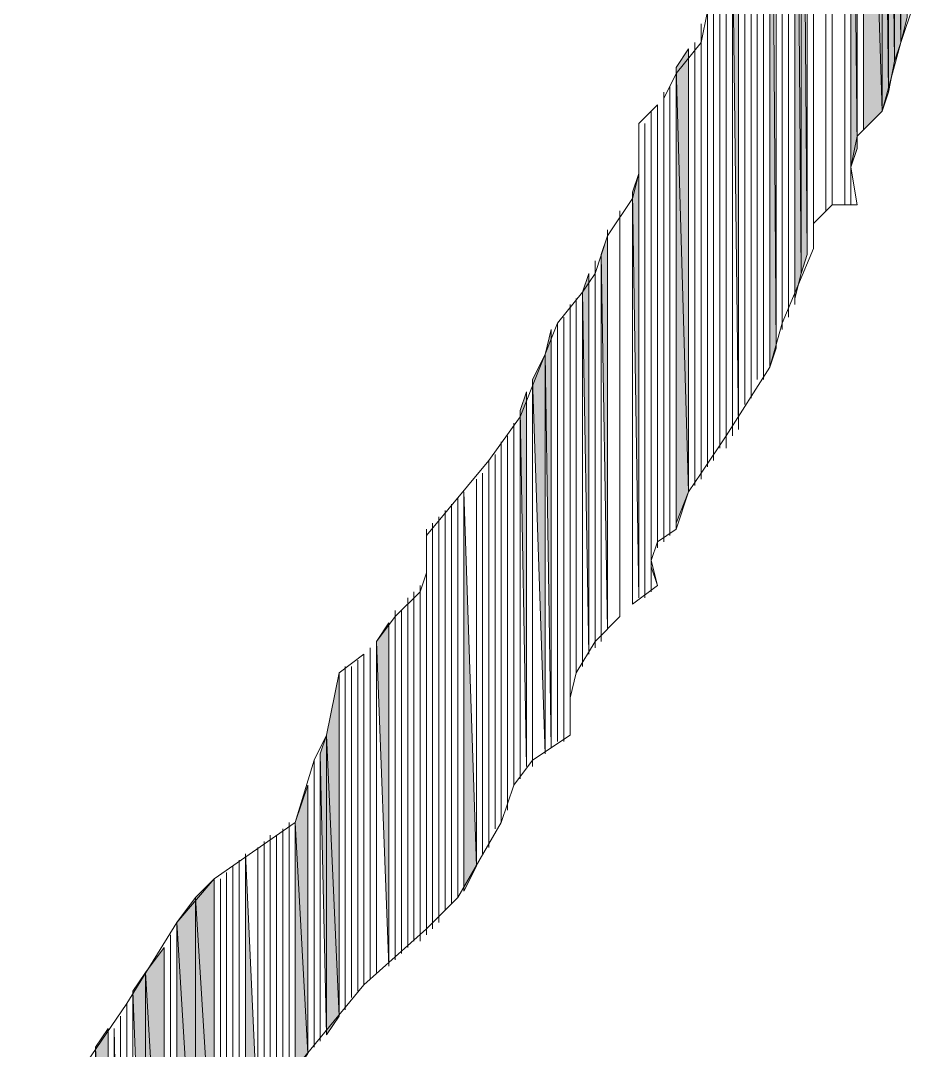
# Model space of a CAD drawing. Header units: millimetres. Extents: x -30643 to 86172, y -19411 to 63186.
# Drawn here: x 82667.3 to 82768, y -1680.4 to -1564.3 of the extents above; entities that cross this region are included whole.
import ezdxf

# ---------------------------------------------------------------- set-up
doc = ezdxf.new("R2010")
doc.units = ezdxf.units.MM

msp = doc.modelspace()

# ---------------------------------------------------------------- hatches: boundary and pattern name
h = msp.add_hatch(color=0)
h.dxf.hatch_style = 2
h.paths.add_polyline_path([(82751.78, -1603.37), (82752.48, -1601.26), (82751.78, -1501.33)])
h = msp.add_hatch(color=0)
h.dxf.hatch_style = 2
h.paths.add_polyline_path([(82754.59, -1595.63), (82755.3, -1592.81), (82754.59, -1504.15)])
h = msp.add_hatch(color=0)
h.dxf.hatch_style = 2
h.paths.add_polyline_path([(82755.3, -1592.81), (82756, -1590.7), (82755.3, -1504.85)])
h = msp.add_hatch(color=0)
h.dxf.hatch_style = 2
h.paths.add_polyline_path([(82756.7, -1590), (82756.7, -1587.18), (82756.7, -1505.55)])
h = msp.add_hatch(color=0)
h.dxf.hatch_style = 2
h.paths.add_polyline_path([(82760.93, -1580.85), (82761.63, -1578.74), (82760.93, -1507.67)])
h = msp.add_hatch(color=0)
h.dxf.hatch_style = 2
h.paths.add_polyline_path([(82762.33, -1576.63), (82764.45, -1574.52), (82762.33, -1508.37)])
h = msp.add_hatch(color=0)
h.dxf.hatch_style = 2
h.paths.add_polyline_path([(82764.45, -1574.52), (82764.45, -1510.48), (82762.33, -1508.37)])
h = msp.add_hatch(color=0)
h.dxf.hatch_style = 2
h.paths.add_polyline_path([(82764.45, -1574.52), (82765.15, -1572.4), (82764.45, -1510.48)])
h = msp.add_hatch(color=0)
h.dxf.hatch_style = 2
h.paths.add_polyline_path([(82765.15, -1572.4), (82765.85, -1568.89), (82765.15, -1511.18)])
h = msp.add_hatch(color=0)
h.dxf.hatch_style = 2
h.paths.add_polyline_path([(82765.85, -1568.89), (82766.56, -1566.77), (82765.85, -1511.89)])
h = msp.add_hatch(color=0)
h.dxf.hatch_style = 2
h.paths.add_polyline_path([(82766.56, -1566.77), (82767.26, -1563.96), (82766.56, -1512.59)])
h = msp.add_hatch(color=0)
h.dxf.hatch_style = 2
h.paths.add_polyline_path([(82748.26, -1609), (82748.26, -1548.48), (82748.26, -1551.29)])
h = msp.add_hatch(color=0)
h.dxf.hatch_style = 2
h.paths.add_polyline_path([(82748.26, -1610.4), (82748.26, -1552), (82747.56, -1554.11)])
h = msp.add_hatch(color=0)
h.dxf.hatch_style = 2
h.paths.add_polyline_path([(82742.63, -1617.44), (82742.63, -1567.48), (82741.22, -1569.59)])
h = msp.add_hatch(color=0)
h.dxf.hatch_style = 2
h.paths.add_polyline_path([(82741.22, -1620.96), (82742.63, -1617.44), (82741.22, -1569.59)])
h = msp.add_hatch(color=0)
h.dxf.hatch_style = 2
h.paths.add_polyline_path([(82737, -1629.4), (82737, -1577.33), (82737, -1581.55)])
h = msp.add_hatch(color=0)
h.dxf.hatch_style = 2
h.paths.add_polyline_path([(82737, -1629.4), (82737, -1581.55), (82736.3, -1583.66)])
h = msp.add_hatch(color=0)
h.dxf.hatch_style = 2
h.paths.add_polyline_path([(82733.48, -1632.92), (82733.48, -1588.59), (82732.78, -1590.7)])
h = msp.add_hatch(color=0)
h.dxf.hatch_style = 2
h.paths.add_polyline_path([(82731.37, -1635.74), (82731.37, -1592.81), (82730.67, -1594.92)])
h = msp.add_hatch(color=0)
h.dxf.hatch_style = 2
h.paths.add_polyline_path([(82727.15, -1646.29), (82727.15, -1599.14), (82726.45, -1601.96)])
h = msp.add_hatch(color=0)
h.dxf.hatch_style = 2
h.paths.add_polyline_path([(82726.45, -1646.99), (82726.45, -1601.96), (82725.04, -1604.77)])
h = msp.add_hatch(color=0)
h.dxf.hatch_style = 2
h.paths.add_polyline_path([(82724.34, -1648.4), (82724.34, -1606.18), (82723.63, -1608.29)])
h = msp.add_hatch(color=0)
h.dxf.hatch_style = 2
h.paths.add_polyline_path([(82717.3, -1662.48), (82718.71, -1659.66), (82717.3, -1617.44)])
h = msp.add_hatch(color=0)
h.dxf.hatch_style = 2
h.paths.add_polyline_path([(82708.85, -1670.92), (82708.85, -1632.22), (82707.45, -1634.33)])
h = msp.add_hatch(color=0)
h.dxf.hatch_style = 2
h.paths.add_polyline_path([(82703.23, -1676.55), (82703.23, -1637.85), (82701.82, -1644.88)])
h = msp.add_hatch(color=0)
h.dxf.hatch_style = 2
h.paths.add_polyline_path([(82701.82, -1678.66), (82701.82, -1644.88), (82701.11, -1646.99)])
h = msp.add_hatch(color=0)
h.dxf.hatch_style = 2
h.paths.add_polyline_path([(82701.82, -1678.66), (82703.23, -1676.55), (82701.82, -1644.88)])
h = msp.add_hatch(color=0)
h.dxf.hatch_style = 2
h.paths.add_polyline_path([(82699.71, -1680.77), (82699.71, -1650.51), (82698.3, -1654.73)])
h = msp.add_hatch(color=0)
h.dxf.hatch_style = 2
h.paths.add_polyline_path([(82698.3, -1682.88), (82699.71, -1680.77), (82698.3, -1654.73)])
h = msp.add_hatch(color=0)
h.dxf.hatch_style = 2
h.paths.add_polyline_path([(82692.67, -1690.62), (82694.08, -1688.51), (82692.67, -1658.25)])
h = msp.add_hatch(color=0)
h.dxf.hatch_style = 2
h.paths.add_polyline_path([(82689.15, -1696.96), (82689.15, -1661.07), (82687.04, -1663.18)])
h = msp.add_hatch(color=0)
h.dxf.hatch_style = 2
h.paths.add_polyline_path([(82687.04, -1700.47), (82687.04, -1663.18), (82684.93, -1665.99)])
h = msp.add_hatch(color=0)
h.dxf.hatch_style = 2
h.paths.add_polyline_path([(82687.04, -1700.47), (82689.15, -1696.96), (82687.04, -1663.18)])
h = msp.add_hatch(color=0)
h.dxf.hatch_style = 2
h.paths.add_polyline_path([(82684.93, -1703.99), (82687.04, -1700.47), (82684.93, -1665.99)])
h = msp.add_hatch(color=0)
h.dxf.hatch_style = 2
h.paths.add_polyline_path([(82683.52, -1707.51), (82683.52, -1668.81), (82681.41, -1671.62)])
h = msp.add_hatch(color=0)
h.dxf.hatch_style = 2
h.paths.add_polyline_path([(82681.41, -1710.33), (82681.41, -1671.62), (82680, -1673.73)])
h = msp.add_hatch(color=0)
h.dxf.hatch_style = 2
h.paths.add_polyline_path([(82681.41, -1710.33), (82683.52, -1707.51), (82681.41, -1671.62)])
h = msp.add_hatch(color=0)
h.dxf.hatch_style = 2
h.paths.add_polyline_path([(82677.19, -1716.66), (82677.19, -1677.96), (82675.78, -1680.07)])
h = msp.add_hatch(color=0)
h.dxf.hatch_style = 2
h.paths.add_polyline_path([(82677.89, -1716.66), (82678.6, -1714.55), (82677.89, -1677.96)])
h = msp.add_hatch(color=0)
h.dxf.hatch_style = 2
h.paths.add_polyline_path([(82675.78, -1719.47), (82677.19, -1716.66), (82675.78, -1680.07)])

# ---------------------------------------------------------------- linework, layer by layer
at = {"color": 0, "lineweight": 0}
for points in [[(82751.08, -1604.77), (82751.08, -1500.63)], [(82751.78, -1603.37), (82751.78, -1501.33)], [(82751.78, -1603.37), (82752.48, -1601.26), (82751.78, -1501.33)], [(82752.48, -1601.26), (82752.48, -1502.04)], [(82752.48, -1601.26), (82752.48, -1502.04)], [(82752.48, -1600.55), (82752.48, -1502.74)], [(82752.48, -1600.55), (82752.48, -1502.74)], [(82753.19, -1599.14), (82753.19, -1503.44)], [(82753.19, -1599.14), (82753.19, -1503.44)], [(82753.19, -1598.44), (82753.19, -1503.44)], [(82753.19, -1598.44), (82753.19, -1503.44)], [(82753.19, -1598.44), (82753.19, -1503.44)], [(82753.19, -1598.44), (82753.19, -1503.44)], [(82753.19, -1598.44), (82753.19, -1503.44)], [(82753.19, -1598.44), (82753.19, -1503.44)], [(82753.89, -1597.74), (82753.89, -1503.44)], [(82753.89, -1597.74), (82753.89, -1503.44)], [(82753.89, -1597.03), (82753.89, -1504.15)], [(82753.89, -1597.03), (82753.89, -1504.15)], [(82754.59, -1596.33), (82754.59, -1504.15)], [(82754.59, -1596.33), (82754.59, -1504.15)], [(82754.59, -1595.63), (82754.59, -1504.15)], [(82754.59, -1595.63), (82754.59, -1504.15)], [(82754.59, -1595.63), (82754.59, -1504.15)], [(82754.59, -1595.63), (82755.3, -1592.81), (82754.59, -1504.15)], [(82755.3, -1592.81), (82755.3, -1504.85)], [(82755.3, -1592.81), (82756, -1590.7), (82755.3, -1504.85)], [(82756, -1590.7), (82756, -1505.55)], [(82756, -1590.7), (82756, -1505.55)], [(82756.7, -1590), (82756.7, -1505.55)], [(82756.7, -1590), (82756.7, -1505.55)], [(82756.7, -1590), (82756.7, -1505.55)], [(82756.7, -1590), (82756.7, -1587.18), (82756.7, -1505.55)], [(82756.7, -1587.18), (82756.7, -1506.26)], [(82756.7, -1587.18), (82756.7, -1506.26)], [(82758.11, -1585.77), (82758.11, -1506.96)], [(82758.11, -1585.77), (82758.11, -1506.96)], [(82758.11, -1585.77), (82758.11, -1506.96)], [(82758.11, -1585.77), (82758.11, -1506.96)], [(82758.82, -1585.07), (82758.82, -1506.96)], [(82758.82, -1585.07), (82758.82, -1506.96)], [(82758.82, -1585.07), (82758.82, -1506.96)], [(82758.82, -1585.07), (82758.82, -1506.96)], [(82760.22, -1585.07), (82760.22, -1507.67)], [(82760.22, -1585.07), (82760.22, -1507.67)], [(82760.93, -1585.07), (82760.93, -1507.67)], [(82760.93, -1580.85), (82761.63, -1578.74), (82760.93, -1507.67)], [(82761.63, -1578.74), (82761.63, -1508.37)], [(82761.63, -1578.74), (82761.63, -1508.37)], [(82761.63, -1577.33), (82761.63, -1508.37)], [(82761.63, -1577.33), (82761.63, -1508.37)], [(82762.33, -1576.63), (82762.33, -1508.37)], [(82762.33, -1576.63), (82764.45, -1574.52), (82762.33, -1508.37)], [(82764.45, -1574.52), (82764.45, -1510.48), (82762.33, -1508.37)], [(82764.45, -1574.52), (82764.45, -1510.48)], [(82764.45, -1574.52), (82764.45, -1510.48)], [(82764.45, -1574.52), (82765.15, -1572.4), (82764.45, -1510.48)], [(82765.15, -1572.4), (82765.15, -1511.18)], [(82765.15, -1572.4), (82765.85, -1568.89), (82765.15, -1511.18)], [(82765.85, -1568.89), (82765.85, -1511.89)], [(82765.85, -1568.89), (82766.56, -1566.77), (82765.85, -1511.89)], [(82766.56, -1566.77), (82766.56, -1512.59)], [(82766.56, -1566.77), (82767.26, -1563.96), (82766.56, -1512.59)], [(82751.08, -1604.77), (82751.08, -1543.55)], [(82751.08, -1604.77), (82751.08, -1543.55)], [(82751.08, -1604.77), (82751.08, -1543.55)], [(82750.37, -1604.77), (82750.37, -1544.26)], [(82750.37, -1604.77), (82750.37, -1544.26)], [(82750.37, -1604.77), (82750.37, -1544.26)], [(82750.37, -1604.77), (82750.37, -1544.26)], [(82749.67, -1606.18), (82749.67, -1545.66)], [(82749.67, -1606.18), (82749.67, -1545.66)], [(82749.67, -1606.88), (82749.67, -1546.37)], [(82749.67, -1606.88), (82749.67, -1546.37)], [(82748.26, -1609), (82748.26, -1548.48), (82748.26, -1551.29)], [(82748.26, -1609), (82748.26, -1548.48)], [(82748.26, -1609), (82748.26, -1548.48)], [(82748.26, -1609), (82748.26, -1548.48)], [(82748.96, -1607.59), (82748.96, -1547.78)], [(82748.96, -1607.59), (82748.96, -1547.78)], [(82748.96, -1607.59), (82748.96, -1547.78)], [(82748.96, -1607.59), (82748.96, -1547.78)], [(82748.26, -1610.4), (82748.26, -1552), (82747.56, -1554.11)], [(82748.26, -1609.7), (82748.26, -1551.29)], [(82748.26, -1609.7), (82748.26, -1551.29)], [(82748.26, -1610.4), (82748.26, -1552)], [(82747.56, -1611.11), (82747.56, -1554.11)], [(82747.56, -1611.11), (82747.56, -1554.11)], [(82746.85, -1611.11), (82746.85, -1554.81)], [(82746.85, -1611.11), (82746.85, -1554.81)], [(82746.85, -1611.81), (82746.85, -1555.52)], [(82746.85, -1611.81), (82746.85, -1555.52)], [(82747.56, -1611.11), (82747.56, -1554.81)], [(82747.56, -1611.11), (82747.56, -1554.81)], [(82747.56, -1611.11), (82747.56, -1554.81)], [(82747.56, -1611.11), (82747.56, -1554.81)], [(82746.15, -1612.51), (82746.15, -1556.92)], [(82746.15, -1612.51), (82746.15, -1556.92)], [(82746.85, -1612.51), (82746.85, -1556.22)], [(82746.85, -1612.51), (82746.85, -1556.22)], [(82746.85, -1611.81), (82746.85, -1556.22)], [(82746.85, -1611.81), (82746.85, -1556.22)], [(82745.45, -1613.92), (82745.45, -1557.63)], [(82745.45, -1613.92), (82745.45, -1557.63)], [(82744.74, -1614.63), (82744.74, -1558.33)], [(82744.74, -1613.92), (82744.74, -1558.33)], [(82744.74, -1613.92), (82744.74, -1558.33)], [(82744.74, -1613.92), (82744.74, -1558.33)], [(82744.74, -1613.92), (82744.74, -1558.33)], [(82744.74, -1614.63), (82744.74, -1563.26)], [(82744.04, -1615.33), (82744.04, -1564.66)], [(82744.04, -1615.33), (82744.04, -1564.66)], [(82744.04, -1615.33), (82744.04, -1564.66)], [(82744.04, -1615.33), (82744.04, -1564.66)], [(82744.04, -1615.33), (82744.04, -1565.37)], [(82744.04, -1615.33), (82744.04, -1565.37)], [(82744.04, -1615.33), (82744.04, -1565.37)], [(82744.04, -1615.33), (82744.04, -1565.37)], [(82743.33, -1616.03), (82743.33, -1566.77)], [(82743.33, -1616.03), (82743.33, -1566.77)], [(82744.04, -1616.03), (82744.04, -1566.77)], [(82744.04, -1616.03), (82744.04, -1566.77)], [(82744.04, -1616.03), (82744.04, -1566.77)], [(82744.04, -1616.03), (82744.04, -1566.77)], [(82744.04, -1616.03), (82744.04, -1566.77)], [(82744.04, -1616.03), (82744.04, -1566.77)], [(82742.63, -1617.44), (82742.63, -1567.48), (82741.22, -1569.59)], [(82742.63, -1617.44), (82742.63, -1567.48)], [(82743.33, -1616.74), (82743.33, -1567.48)], [(82743.33, -1616.74), (82743.33, -1567.48)], [(82741.22, -1621.66), (82741.22, -1569.59)], [(82741.22, -1621.66), (82741.22, -1569.59)], [(82741.22, -1621.66), (82741.22, -1569.59)], [(82741.22, -1621.66), (82741.22, -1569.59)], [(82741.22, -1620.96), (82741.22, -1569.59)], [(82741.22, -1620.96), (82742.63, -1617.44), (82741.22, -1569.59)], [(82741.22, -1621.66), (82741.22, -1570.29)], [(82741.22, -1621.66), (82741.22, -1570.29)], [(82741.22, -1621.66), (82741.22, -1570.29)], [(82741.22, -1621.66), (82741.22, -1570.29)], [(82741.22, -1621.66), (82741.22, -1570.29)], [(82741.22, -1621.66), (82741.22, -1570.29)], [(82740.52, -1622.37), (82740.52, -1571.7)], [(82740.52, -1622.37), (82740.52, -1571.7)], [(82739.82, -1622.37), (82739.82, -1572.4)], [(82739.82, -1622.37), (82739.82, -1572.4)], [(82739.82, -1623.07), (82739.82, -1573.11)], [(82739.82, -1623.07), (82739.82, -1573.11)], [(82739.11, -1623.77), (82739.11, -1573.81)], [(82739.11, -1623.77), (82739.11, -1573.81)], [(82739.11, -1623.07), (82739.11, -1573.81)], [(82739.11, -1623.07), (82739.11, -1573.81)], [(82739.11, -1623.07), (82739.11, -1573.81)], [(82739.11, -1623.07), (82739.11, -1573.81)], [(82739.11, -1623.07), (82739.11, -1573.81)], [(82739.11, -1623.07), (82739.11, -1573.81)], [(82738.41, -1628.7), (82738.41, -1574.52)], [(82738.41, -1625.18), (82738.41, -1574.52)], [(82738.41, -1625.18), (82738.41, -1574.52)], [(82738.41, -1625.18), (82738.41, -1574.52)], [(82737, -1629.4), (82737, -1575.92)], [(82737, -1629.4), (82737, -1575.92)], [(82737, -1629.4), (82737, -1575.92)], [(82737, -1629.4), (82737, -1575.92)], [(82737.71, -1629.4), (82737.71, -1575.92)], [(82737.71, -1629.4), (82737.71, -1575.92)], [(82737, -1629.4), (82737, -1577.33), (82737, -1581.55)], [(82737, -1629.4), (82737, -1577.33)], [(82760.93, -1585.07), (82760.93, -1580.85)], [(82737, -1629.4), (82737, -1581.55), (82736.3, -1583.66)], [(82737, -1629.4), (82737, -1581.55)], [(82737, -1629.4), (82737, -1581.55)], [(82737, -1629.4), (82737, -1581.55)], [(82736.3, -1630.11), (82736.3, -1583.66)], [(82736.3, -1630.11), (82736.3, -1583.66)], [(82736.3, -1630.11), (82736.3, -1584.37)], [(82736.3, -1630.11), (82736.3, -1584.37)], [(82734.89, -1631.51), (82734.89, -1585.77)], [(82734.89, -1631.51), (82734.89, -1585.77)], [(82734.89, -1631.51), (82734.89, -1586.48)], [(82734.89, -1631.51), (82734.89, -1586.48)], [(82733.48, -1632.92), (82733.48, -1587.89)], [(82733.48, -1632.92), (82733.48, -1587.89)], [(82733.48, -1632.92), (82733.48, -1588.59), (82732.78, -1590.7)], [(82733.48, -1632.92), (82733.48, -1588.59)], [(82732.08, -1635.03), (82732.08, -1591.4)], [(82732.08, -1635.03), (82732.08, -1591.4)], [(82732.08, -1634.33), (82732.08, -1591.4)], [(82732.08, -1634.33), (82732.08, -1591.4)], [(82732.78, -1634.33), (82732.78, -1590.7)], [(82732.78, -1634.33), (82732.78, -1590.7)], [(82732.78, -1634.33), (82732.78, -1590.7)], [(82732.78, -1634.33), (82732.78, -1590.7)], [(82731.37, -1635.74), (82731.37, -1592.81), (82730.67, -1594.92)], [(82731.37, -1635.74), (82731.37, -1592.81)], [(82732.08, -1635.03), (82732.08, -1592.81)], [(82732.08, -1635.03), (82732.08, -1592.81)], [(82730.67, -1637.14), (82730.67, -1594.92)], [(82730.67, -1637.14), (82730.67, -1594.92)], [(82730.67, -1637.14), (82730.67, -1594.92)], [(82730.67, -1637.14), (82730.67, -1594.92)], [(82730.67, -1637.14), (82730.67, -1594.92)], [(82730.67, -1637.14), (82730.67, -1594.92)], [(82730.67, -1637.14), (82730.67, -1594.92)], [(82730.67, -1637.14), (82730.67, -1594.92)], [(82729.26, -1639.25), (82729.26, -1596.33)], [(82729.26, -1639.25), (82729.26, -1596.33)], [(82729.97, -1637.85), (82729.97, -1595.63)], [(82729.97, -1637.85), (82729.97, -1595.63)], [(82729.97, -1637.85), (82729.97, -1595.63)], [(82729.97, -1637.85), (82729.97, -1595.63)], [(82729.26, -1644.88), (82729.26, -1597.03)], [(82729.26, -1640.66), (82729.26, -1597.03)], [(82729.26, -1639.96), (82729.26, -1597.03)], [(82729.26, -1639.96), (82729.26, -1597.03)], [(82727.85, -1645.59), (82727.85, -1598.44)], [(82727.85, -1645.59), (82727.85, -1598.44)], [(82727.85, -1645.59), (82727.85, -1598.44)], [(82727.85, -1645.59), (82727.85, -1598.44)], [(82728.56, -1645.59), (82728.56, -1597.74)], [(82728.56, -1645.59), (82728.56, -1597.74)], [(82727.15, -1646.29), (82727.15, -1599.14), (82726.45, -1601.96)], [(82727.15, -1646.29), (82727.15, -1599.14)], [(82727.15, -1646.29), (82727.15, -1599.14)], [(82727.15, -1646.29), (82727.15, -1599.14)], [(82726.45, -1646.99), (82726.45, -1601.96), (82725.04, -1604.77)], [(82726.45, -1646.99), (82726.45, -1601.96)], [(82726.45, -1646.99), (82726.45, -1601.96)], [(82726.45, -1646.99), (82726.45, -1601.96)], [(82726.45, -1646.99), (82726.45, -1601.96)], [(82726.45, -1646.99), (82726.45, -1601.96)], [(82725.04, -1647.7), (82725.04, -1604.77)], [(82725.04, -1647.7), (82725.04, -1604.77)], [(82725.04, -1647.7), (82725.04, -1605.48)], [(82725.04, -1647.7), (82725.04, -1605.48)], [(82724.34, -1648.4), (82724.34, -1606.18), (82723.63, -1608.29)], [(82724.34, -1648.4), (82724.34, -1606.18)], [(82725.04, -1648.4), (82725.04, -1606.18)], [(82725.04, -1648.4), (82725.04, -1606.18)], [(82723.63, -1649.11), (82723.63, -1608.29)], [(82723.63, -1649.11), (82723.63, -1608.29)], [(82723.63, -1649.11), (82723.63, -1608.29)], [(82723.63, -1649.11), (82723.63, -1608.29)], [(82723.63, -1649.81), (82723.63, -1609)], [(82723.63, -1649.81), (82723.63, -1609)], [(82722.93, -1650.51), (82722.93, -1609.7)], [(82722.93, -1650.51), (82722.93, -1609.7)], [(82722.22, -1652.62), (82722.22, -1611.11)], [(82722.22, -1652.62), (82722.22, -1611.11)], [(82722.22, -1651.92), (82722.22, -1611.11)], [(82722.22, -1651.92), (82722.22, -1611.11)], [(82721.52, -1654.03), (82721.52, -1611.81)], [(82721.52, -1654.03), (82721.52, -1611.81)], [(82721.52, -1654.03), (82721.52, -1611.81)], [(82721.52, -1654.03), (82721.52, -1611.81)], [(82721.52, -1654.73), (82721.52, -1612.51)], [(82721.52, -1654.73), (82721.52, -1612.51)], [(82722.22, -1653.33), (82722.22, -1611.81)], [(82722.22, -1653.33), (82722.22, -1611.81)], [(82720.82, -1655.44), (82720.82, -1613.22)], [(82720.82, -1655.44), (82720.82, -1613.22)], [(82720.11, -1656.85), (82720.11, -1613.92)], [(82720.11, -1656.85), (82720.11, -1613.92)], [(82720.11, -1657.55), (82720.11, -1614.63)], [(82720.11, -1657.55), (82720.11, -1614.63)], [(82718.71, -1659.66), (82718.71, -1616.03)], [(82718.71, -1659.66), (82718.71, -1616.03)], [(82719.41, -1658.25), (82719.41, -1615.33)], [(82719.41, -1658.25), (82719.41, -1615.33)], [(82716.6, -1663.18), (82716.6, -1618.14)], [(82716.6, -1663.18), (82716.6, -1618.14)], [(82716.6, -1663.18), (82716.6, -1618.14)], [(82716.6, -1663.18), (82716.6, -1618.14)], [(82716.6, -1663.18), (82716.6, -1618.14)], [(82716.6, -1663.18), (82716.6, -1618.14)], [(82717.3, -1662.48), (82717.3, -1617.44)], [(82717.3, -1662.48), (82717.3, -1617.44)], [(82717.3, -1662.48), (82717.3, -1617.44)], [(82717.3, -1662.48), (82717.3, -1617.44)], [(82717.3, -1662.48), (82717.3, -1617.44)], [(82717.3, -1662.48), (82718.71, -1659.66), (82717.3, -1617.44)], [(82717.3, -1662.48), (82717.3, -1618.14)], [(82717.3, -1662.48), (82717.3, -1618.14)], [(82715.19, -1664.59), (82715.19, -1619.55)], [(82715.19, -1664.59), (82715.19, -1619.55)], [(82715.19, -1664.59), (82715.19, -1619.55)], [(82715.19, -1664.59), (82715.19, -1619.55)], [(82715.89, -1663.88), (82715.89, -1618.85)], [(82715.89, -1663.88), (82715.89, -1618.85)], [(82714.48, -1665.29), (82714.48, -1620.25)], [(82714.48, -1665.29), (82714.48, -1620.25)], [(82713.08, -1666.7), (82713.08, -1621.66)], [(82713.08, -1666.7), (82713.08, -1621.66)], [(82713.78, -1665.99), (82713.78, -1620.96)], [(82713.78, -1665.99), (82713.78, -1620.96)], [(82713.78, -1666.7), (82713.78, -1621.66)], [(82713.78, -1666.7), (82713.78, -1621.66)], [(82713.78, -1666.7), (82713.78, -1621.66)], [(82713.78, -1666.7), (82713.78, -1621.66)], [(82713.78, -1666.7), (82713.78, -1621.66)], [(82713.78, -1666.7), (82713.78, -1621.66)], [(82714.48, -1665.99), (82714.48, -1620.96)], [(82714.48, -1665.99), (82714.48, -1620.96)], [(82714.48, -1665.99), (82714.48, -1620.96)], [(82714.48, -1665.99), (82714.48, -1620.96)], [(82713.08, -1626.59), (82713.08, -1622.37)], [(82713.08, -1667.4), (82713.08, -1622.37)], [(82738.41, -1628.7), (82738.41, -1625.18)], [(82713.08, -1667.4), (82713.08, -1626.59)], [(82738.41, -1628), (82738.41, -1625.88)], [(82738.41, -1628), (82738.41, -1625.88)], [(82739.11, -1628), (82738.41, -1625.88)], [(82713.08, -1667.4), (82713.08, -1627.29)], [(82713.08, -1667.4), (82713.08, -1627.29)], [(82711.67, -1668.1), (82711.67, -1628.7)], [(82711.67, -1668.1), (82711.67, -1628.7)], [(82712.37, -1667.4), (82712.37, -1628)], [(82712.37, -1667.4), (82712.37, -1628)], [(82712.37, -1667.4), (82712.37, -1628)], [(82712.37, -1667.4), (82712.37, -1628)], [(82712.37, -1668.1), (82712.37, -1628.7)], [(82712.37, -1668.1), (82712.37, -1628.7)], [(82712.37, -1668.1), (82712.37, -1628.7)], [(82712.37, -1668.1), (82712.37, -1628.7)], [(82710.97, -1668.81), (82710.97, -1629.4)], [(82710.97, -1668.81), (82710.97, -1629.4)], [(82710.97, -1668.81), (82710.97, -1629.4)], [(82710.97, -1668.81), (82710.97, -1629.4)], [(82710.97, -1668.81), (82710.97, -1630.11)], [(82710.97, -1668.81), (82710.97, -1630.11)], [(82710.97, -1668.81), (82710.97, -1630.11)], [(82710.97, -1668.81), (82710.97, -1630.11)], [(82709.56, -1669.51), (82709.56, -1630.81)], [(82709.56, -1669.51), (82709.56, -1630.81)], [(82710.26, -1669.51), (82710.26, -1630.81)], [(82710.26, -1669.51), (82710.26, -1630.81)], [(82708.85, -1670.92), (82708.85, -1632.22), (82707.45, -1634.33)], [(82708.85, -1670.92), (82708.85, -1632.22)], [(82709.56, -1670.22), (82709.56, -1631.51)], [(82709.56, -1670.22), (82709.56, -1631.51)], [(82707.45, -1671.62), (82707.45, -1634.33)], [(82707.45, -1671.62), (82707.45, -1634.33)], [(82707.45, -1671.62), (82707.45, -1634.33)], [(82707.45, -1671.62), (82707.45, -1634.33)], [(82707.45, -1671.62), (82707.45, -1634.33)], [(82707.45, -1671.62), (82707.45, -1634.33)], [(82706.04, -1673.03), (82706.04, -1635.74)], [(82706.04, -1673.03), (82706.04, -1635.74)], [(82706.04, -1673.03), (82706.04, -1635.74)], [(82706.04, -1673.03), (82706.04, -1635.74)], [(82706.04, -1672.33), (82706.04, -1635.74)], [(82706.04, -1672.33), (82706.04, -1635.74)], [(82706.74, -1672.33), (82706.74, -1635.03)], [(82706.74, -1672.33), (82706.74, -1635.03)], [(82706.74, -1672.33), (82706.74, -1635.03)], [(82706.74, -1672.33), (82706.74, -1635.03)], [(82706.74, -1672.33), (82706.74, -1635.74)], [(82706.74, -1672.33), (82706.74, -1635.74)], [(82705.34, -1673.73), (82705.34, -1636.44)], [(82705.34, -1673.73), (82705.34, -1636.44)], [(82703.23, -1676.55), (82703.23, -1637.85), (82701.82, -1644.88)], [(82703.23, -1676.55), (82703.23, -1637.85)], [(82703.23, -1675.85), (82703.23, -1637.85)], [(82703.23, -1675.85), (82703.23, -1637.85)], [(82703.93, -1675.85), (82703.93, -1637.14)], [(82703.93, -1675.85), (82703.93, -1637.14)], [(82703.93, -1675.14), (82703.93, -1637.14)], [(82703.93, -1675.14), (82703.93, -1637.14)], [(82703.93, -1675.14), (82703.93, -1637.14)], [(82703.93, -1675.14), (82703.93, -1637.14)], [(82704.63, -1674.44), (82704.63, -1637.14)], [(82704.63, -1674.44), (82704.63, -1637.14)], [(82729.26, -1644.88), (82729.26, -1640.66)], [(82701.82, -1678.66), (82701.82, -1644.88), (82701.11, -1646.99)], [(82701.82, -1678.66), (82701.82, -1644.88)], [(82701.82, -1678.66), (82701.82, -1644.88)], [(82701.82, -1678.66), (82703.23, -1676.55), (82701.82, -1644.88)], [(82701.11, -1679.36), (82701.11, -1646.99)], [(82701.11, -1679.36), (82701.11, -1646.99)], [(82700.41, -1679.36), (82700.41, -1647.7)], [(82700.41, -1679.36), (82700.41, -1647.7)], [(82700.41, -1679.36), (82700.41, -1648.4)], [(82700.41, -1679.36), (82700.41, -1648.4)], [(82700.41, -1680.07), (82700.41, -1649.81)], [(82700.41, -1680.07), (82700.41, -1649.81)], [(82700.41, -1680.07), (82700.41, -1649.81)], [(82700.41, -1680.07), (82700.41, -1649.81)], [(82699.71, -1680.77), (82699.71, -1650.51), (82698.3, -1654.73)], [(82699.71, -1680.77), (82699.71, -1650.51)], [(82696.89, -1684.29), (82696.89, -1655.44)], [(82696.89, -1684.29), (82696.89, -1655.44)], [(82697.6, -1683.59), (82697.6, -1654.73)], [(82697.6, -1683.59), (82697.6, -1654.73)], [(82698.3, -1682.88), (82698.3, -1654.73)], [(82698.3, -1682.88), (82698.3, -1654.73)], [(82698.3, -1682.88), (82698.3, -1654.73)], [(82698.3, -1682.88), (82698.3, -1654.73)], [(82698.3, -1682.88), (82698.3, -1654.73)], [(82698.3, -1682.88), (82698.3, -1654.73)], [(82698.3, -1682.88), (82698.3, -1654.73)], [(82698.3, -1682.88), (82698.3, -1654.73)], [(82698.3, -1682.88), (82698.3, -1654.73)], [(82698.3, -1682.88), (82699.71, -1680.77), (82698.3, -1654.73)], [(82694.78, -1687.81), (82694.78, -1656.85)], [(82694.78, -1687.81), (82694.78, -1656.85)], [(82694.78, -1687.1), (82694.78, -1656.85)], [(82694.78, -1687.1), (82694.78, -1656.85)], [(82695.48, -1686.4), (82695.48, -1656.14)], [(82695.48, -1686.4), (82695.48, -1656.14)], [(82695.48, -1686.4), (82695.48, -1656.85)], [(82695.48, -1686.4), (82695.48, -1656.85)], [(82696.19, -1684.99), (82696.19, -1656.14)], [(82696.19, -1684.99), (82696.19, -1656.14)], [(82696.19, -1684.99), (82696.19, -1656.14)], [(82696.19, -1684.99), (82696.19, -1656.14)], [(82694.08, -1688.51), (82694.08, -1657.55)], [(82694.08, -1688.51), (82694.08, -1657.55)], [(82694.08, -1688.51), (82694.08, -1657.55)], [(82694.08, -1688.51), (82694.08, -1657.55)], [(82694.08, -1688.51), (82694.08, -1657.55)], [(82694.08, -1688.51), (82694.08, -1657.55)], [(82691.97, -1692.03), (82691.97, -1658.96)], [(82691.97, -1692.03), (82691.97, -1658.96)], [(82691.97, -1692.03), (82691.97, -1658.96)], [(82691.97, -1692.03), (82691.97, -1658.96)], [(82692.67, -1690.62), (82692.67, -1658.25)], [(82692.67, -1690.62), (82694.08, -1688.51), (82692.67, -1658.25)], [(82692.67, -1690.62), (82692.67, -1658.96)], [(82692.67, -1690.62), (82692.67, -1658.96)], [(82691.26, -1693.44), (82691.26, -1659.66)], [(82691.26, -1693.44), (82691.26, -1659.66)], [(82689.15, -1696.96), (82689.15, -1661.07), (82687.04, -1663.18)], [(82689.15, -1696.96), (82689.15, -1661.07)], [(82689.15, -1696.96), (82689.15, -1661.07)], [(82689.15, -1696.96), (82689.15, -1661.07)], [(82689.15, -1696.96), (82689.15, -1661.07)], [(82689.15, -1696.96), (82689.15, -1661.07)], [(82689.86, -1696.25), (82689.86, -1661.07)], [(82689.86, -1696.25), (82689.86, -1661.07)], [(82689.86, -1696.25), (82689.86, -1661.07)], [(82689.86, -1696.25), (82689.86, -1661.07)], [(82690.56, -1694.84), (82690.56, -1660.36)], [(82690.56, -1694.84), (82690.56, -1660.36)], [(82691.26, -1694.14), (82691.26, -1660.36)], [(82691.26, -1694.14), (82691.26, -1660.36)], [(82687.04, -1700.47), (82687.04, -1663.18), (82684.93, -1665.99)], [(82687.04, -1700.47), (82689.15, -1696.96), (82687.04, -1663.18)], [(82684.93, -1703.99), (82684.93, -1665.99)], [(82684.93, -1703.99), (82687.04, -1700.47), (82684.93, -1665.99)], [(82684.93, -1704.7), (82684.93, -1666.7)], [(82684.93, -1704.7), (82684.93, -1666.7)], [(82684.23, -1706.1), (82684.23, -1667.4)], [(82684.23, -1706.1), (82684.23, -1667.4)], [(82683.52, -1707.51), (82683.52, -1668.81), (82681.41, -1671.62)], [(82683.52, -1707.51), (82683.52, -1668.81)], [(82681.41, -1710.33), (82681.41, -1671.62), (82680, -1673.73)], [(82681.41, -1710.33), (82683.52, -1707.51), (82681.41, -1671.62)], [(82680, -1711.73), (82680, -1673.73)], [(82680, -1711.73), (82680, -1673.73)], [(82680, -1711.73), (82680, -1673.73)], [(82680, -1711.73), (82680, -1673.73)], [(82680, -1711.73), (82680, -1673.73)], [(82680, -1711.73), (82680, -1673.73)], [(82679.3, -1713.14), (82679.3, -1675.14)], [(82679.3, -1713.14), (82679.3, -1675.14)], [(82680, -1712.44), (82680, -1674.44)], [(82680, -1712.44), (82680, -1674.44)], [(82678.6, -1714.55), (82678.6, -1676.55)], [(82678.6, -1714.55), (82678.6, -1676.55)], [(82677.19, -1716.66), (82677.19, -1677.96), (82675.78, -1680.07)], [(82677.19, -1716.66), (82677.19, -1677.96)], [(82677.89, -1716.66), (82677.89, -1677.96)], [(82677.89, -1716.66), (82678.6, -1714.55), (82677.89, -1677.96)], [(82675.78, -1719.47), (82675.78, -1680.07)], [(82675.78, -1719.47), (82677.19, -1716.66), (82675.78, -1680.07)]]:
    msp.add_lwpolyline(points, close=True, dxfattribs=at)
for points in [[(82766.56, -1566.77), (82767.96, -1562.55)], [(82744.74, -1563.26), (82744.04, -1566.77)], [(82744.04, -1566.77), (82741.22, -1570.29)], [(82764.45, -1574.52), (82766.56, -1566.77)], [(82741.22, -1570.29), (82739.82, -1573.11)], [(82739.11, -1573.81), (82737, -1575.92)], [(82761.63, -1577.33), (82764.45, -1574.52)], [(82737, -1575.92), (82737, -1581.55)], [(82760.93, -1580.85), (82761.63, -1577.33)], [(82761.63, -1585.07), (82760.93, -1580.85)], [(82737, -1581.55), (82736.3, -1584.37)], [(82736.3, -1584.37), (82733.48, -1588.59)], [(82756.7, -1587.18), (82758.82, -1585.07)], [(82758.82, -1585.07), (82761.63, -1585.07)], [(82756.7, -1590), (82756.7, -1587.18)], [(82733.48, -1588.59), (82732.08, -1592.81)], [(82753.19, -1598.44), (82756.7, -1590)], [(82732.08, -1592.81), (82730.67, -1594.92)], [(82730.67, -1594.92), (82727.85, -1598.44)], [(82727.85, -1598.44), (82723.63, -1609)], [(82751.78, -1603.37), (82753.19, -1598.44)], [(82746.85, -1611.11), (82751.78, -1603.37)], [(82723.63, -1609), (82720.11, -1613.92)], [(82744.04, -1615.33), (82746.85, -1611.11)], [(82720.11, -1613.92), (82713.08, -1622.37)], [(82742.63, -1617.44), (82744.04, -1615.33)], [(82741.22, -1621.66), (82742.63, -1617.44)], [(82739.11, -1623.07), (82741.22, -1621.66)], [(82713.08, -1622.37), (82713.08, -1626.59)], [(82738.41, -1625.18), (82739.11, -1623.07)], [(82739.11, -1628), (82738.41, -1625.18)], [(82713.08, -1626.59), (82712.37, -1628.7)], [(82712.37, -1628.7), (82709.56, -1631.51)], [(82736.3, -1630.11), (82739.11, -1628)], [(82709.56, -1631.51), (82707.45, -1634.33)], [(82732.08, -1634.33), (82734.89, -1631.51)], [(82729.97, -1637.85), (82732.08, -1634.33)], [(82706.04, -1635.74), (82703.23, -1637.85)], [(82703.23, -1637.85), (82701.82, -1644.88)], [(82729.26, -1640.66), (82729.97, -1637.85)], [(82729.26, -1644.88), (82729.26, -1640.66)], [(82701.82, -1644.88), (82700.41, -1647.7)], [(82725.04, -1647.7), (82729.26, -1644.88)], [(82700.41, -1647.7), (82698.3, -1654.73)], [(82722.93, -1650.51), (82725.04, -1647.7)], [(82721.52, -1654.73), (82722.93, -1650.51)], [(82698.3, -1654.73), (82689.15, -1661.07)], [(82716.6, -1663.18), (82721.52, -1654.73)], [(82689.15, -1661.07), (82684.93, -1665.99)], [(82713.08, -1666.7), (82716.6, -1663.18)], [(82684.93, -1665.99), (82679.3, -1675.14)], [(82706.04, -1673.03), (82713.08, -1666.7)], [(82696.19, -1684.99), (82706.04, -1673.03)], [(82679.3, -1675.14), (82667.34, -1692.73)]]:
    msp.add_lwpolyline(points, dxfattribs=at)

doc.saveas('drawing.dxf')
